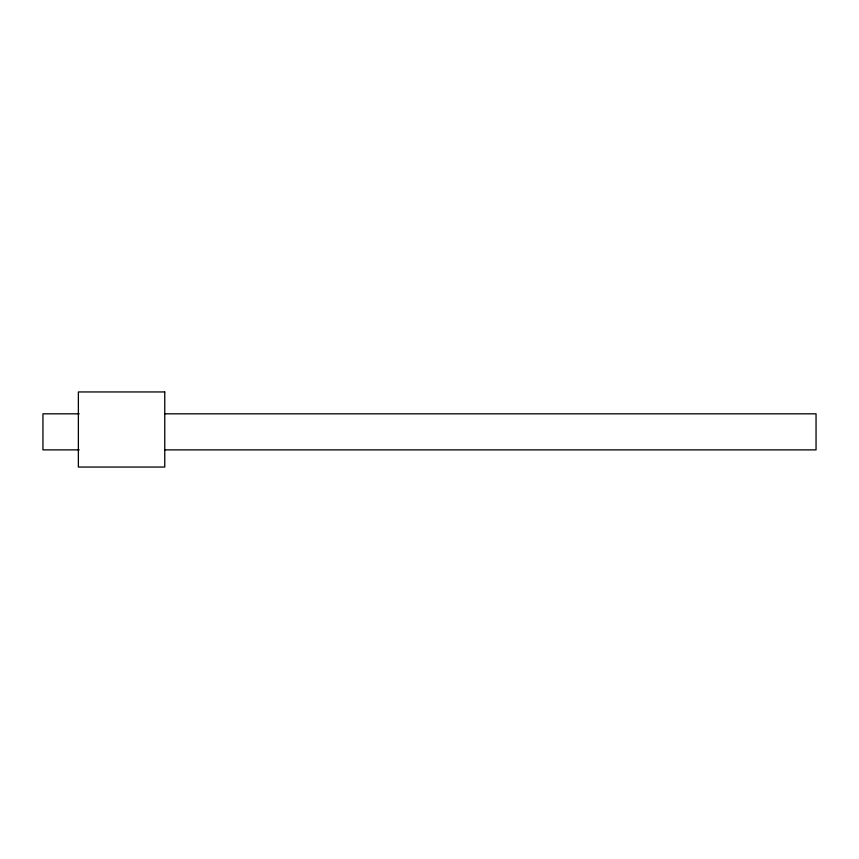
<?xml version="1.0" encoding="UTF-8"?>
<svg xmlns="http://www.w3.org/2000/svg" width="859" height="859" viewBox="0 0 859 859"><rect width="100%" height="100%" fill="white"/><g stroke="black" fill="none" stroke-linecap="round" stroke-linejoin="round"><path stroke-width="1.29" d="M79.189 413.823L42.95 413.823L42.95 449.88L79.189 449.88M165.089 413.823L816.05 413.823L816.05 449.88L165.089 449.88M164.756 391.951L78.373 391.951L78.373 467.049L164.756 467.049L164.756 391.951"/></g></svg>
